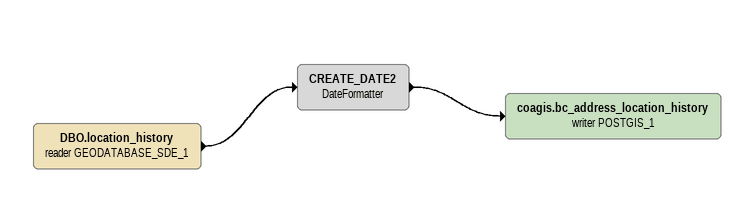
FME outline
DBO.location_history (reader GEODATABASE_SDE_1)
    -> CREATE_DATE2
CREATE_DATE2: DateFormatter
    -> coagis.bc_address_location_history (writer POSTGIS_1)
coagis.bc_address_location_history (writer POSTGIS_1)
